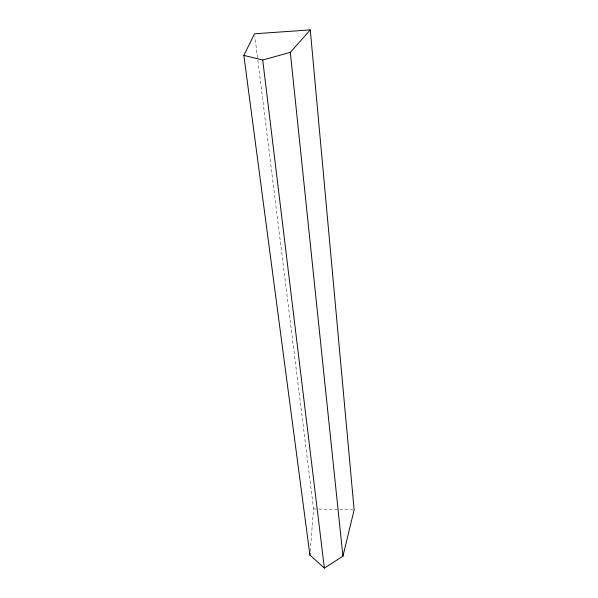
<?xml version="1.0" encoding="UTF-8"?>
<svg xmlns="http://www.w3.org/2000/svg" width="598" height="598" viewBox="0 0 598 598"><rect width="100%" height="100%" fill="white"/><g stroke="black" fill="none" stroke-linecap="round" stroke-linejoin="round"><path stroke-width="0.45" stroke-dasharray="2.99 2.24" d="M310.198 551.334L313.576 508.883L254.883 36.56M313.576 508.883L353.224 509.922"/><path stroke-width="0.9" d="M309.906 555.026L243.857 55.39L254.539 33.78L310.28 29.9L354.143 509.945L342.923 556.192L324.355 568.1L309.906 555.026L310.048 553.18M243.857 55.39L262.709 60.024L290.307 52.347L310.28 29.9M262.709 60.024L324.355 568.1M290.307 52.347L342.923 556.192"/></g></svg>
